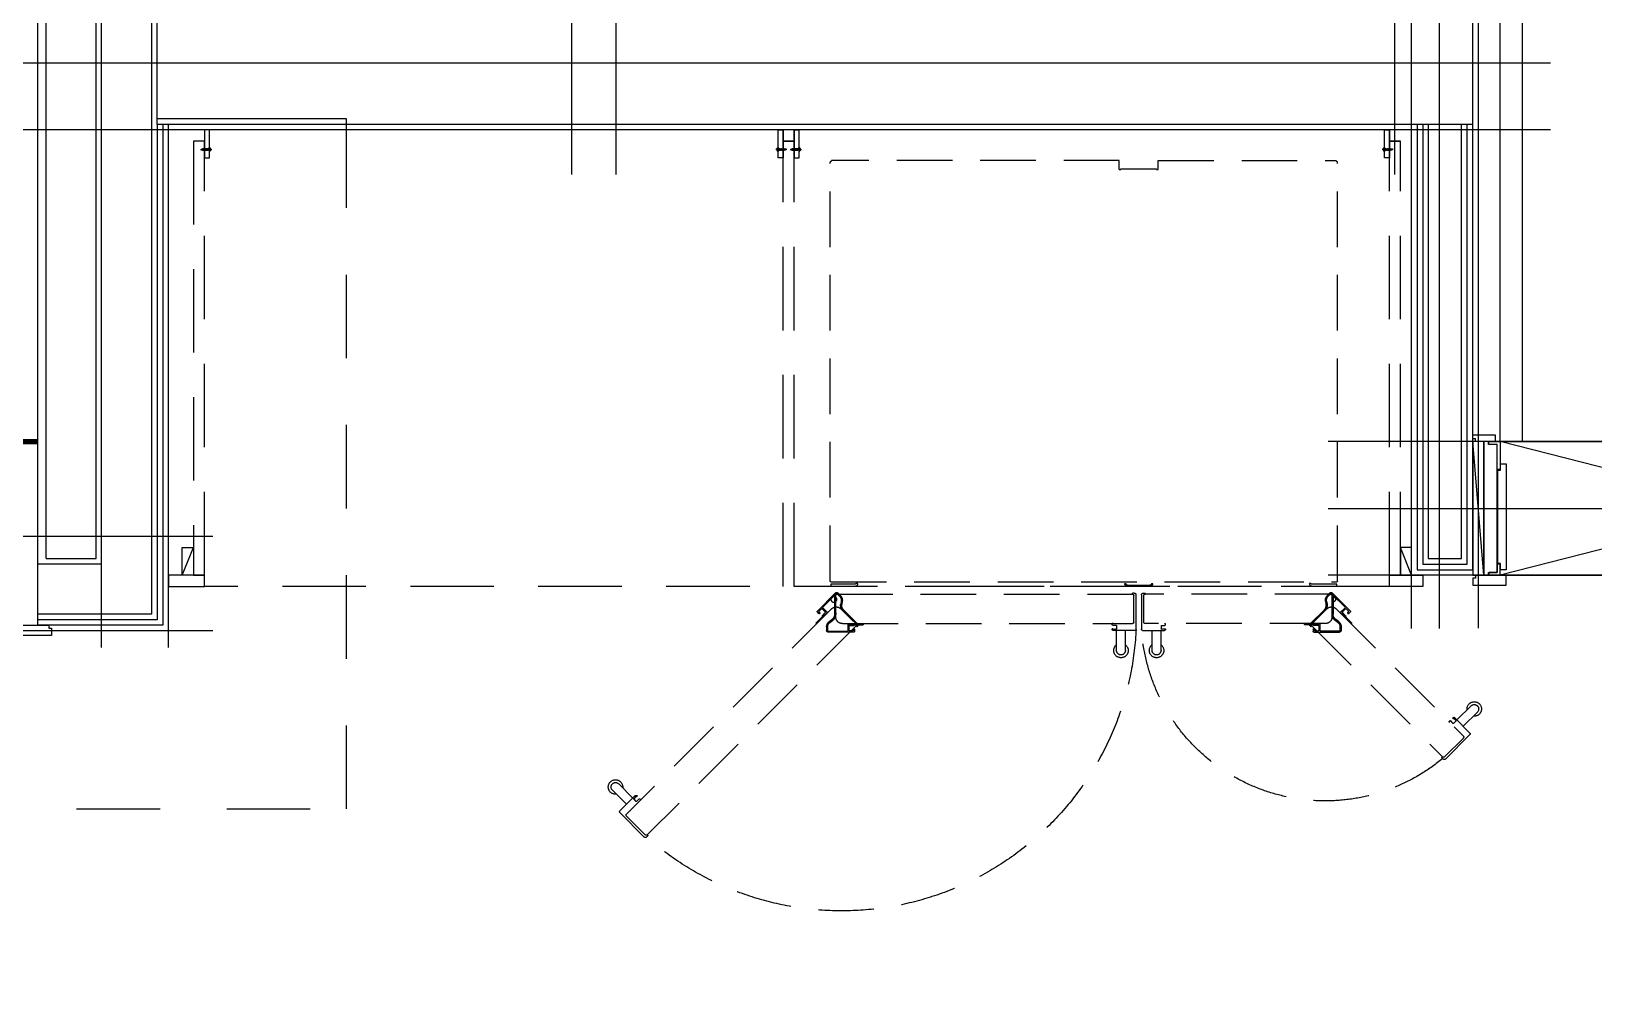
# Model space of a CAD drawing. Header units: millimetres. Extents: x 6886222 to 6919728, y 230959 to 276095.
# Drawn here: x 6908497 to 6911306, y 265472 to 267212 of the extents above; entities that cross this region are included whole.
import ezdxf
from ezdxf.xclip import XClip

# ---------------------------------------------------------------- set-up
doc = ezdxf.new("R2010")
doc.units = ezdxf.units.MM
doc.header["$LTSCALE"] = 100
doc.header["$XCLIPFRAME"] = 2
for name, pattern in [('ST-DASH', [2.7, 1.5, -1.2]), ('U-74C-EX$0$( Hidden )', [0.375, 0.25, -0.125]), ('U-74C-EX$0$CEN', [62, 60, -1, 0, -1]), ('U-74C-EX$0$DASHDOTX2', [2, 1, -0.5, 0, -0.5]), ('U-74C-EX$0$HID', [2.3, 1.5, -0.8])]:
    doc.linetypes.add(name, pattern=pattern)
for name, color, linetype in [('BP', 7, 'Continuous'), ('U-74C-EX$0$C-DOOR', 1, 'Continuous'), ('U-74C-EX$0$CEN', 1, 'U-74C-EX$0$CEN'), ('U-74C-EX$0$CON', 2, 'Continuous'), ('U-74C-EX$0$DOR', 4, 'Continuous'), ('U-74C-EX$0$F-주방가구', 6, 'Continuous'), ('U-74C-EX$0$FIN', 5, 'Continuous'), ('U-74C-EX$0$FUR_미설치가구', 8, 'U-74C-EX$0$HID'), ('U-74C-EX$0$INSUL_line', 8, 'Continuous'), ('U-74C-EX$0$S-ELE', 4, 'Continuous'), ('U-74C-EX$0$WAL', 3, 'Continuous'), ('U-74C-EX$0$확장전', 4, 'U-74C-EX$0$HID'), ('결로방지', 4, 'ST-DASH')]:
    doc.layers.add(name, color=color, linetype=linetype)
doc.layers.add('U-74C-EX$0$MC', color=152, linetype='Continuous', plot=False)

# ---------------------------------------------------------------- blocks, each defined once
blk = doc.blocks.new('U-74C-EX$0$A$C424087ba')
at = {"layer": 'U-74C-EX$0$C-DOOR', "elevation": 0}
blk.add_lwpolyline([(0, -49), (0, -991), (-240, -49), (-240, -991)], close=True, dxfattribs=at)
at = {"layer": 'U-74C-EX$0$C-DOOR', "color": 1, "linetype": 'U-74C-EX$0$DASHDOTX2', "ltscale": 10}
blk.add_arc((-239.4, -47.5, 0), 943.5, 182.5226, 269.9627, dxfattribs=at)
at = {"layer": 'U-74C-EX$0$DOR', "color": 8}
blk.add_line((0, -20), (-240, 0), dxfattribs=at)
at = {"layer": 'U-74C-EX$0$DOR'}
for points in [[(-252, 0), (-252, -40), (-240, -40), (-240, -5), (-245, -5), (-245, 0)], [(18, 0), (18, -60), (0, -60), (0, -5), (5, -5), (5, 0)], [(0, -20), (0, -28), (-5, -28), (-5, -44), (-235, -44), (-235, -28), (-240, -28), (-240, -20)], [(-240, -49), (-190, -49), (-190, -44), (-235, -44), (-235, -29), (-240, -29)], [(-21, -45), (-189, -45), (-189, -50), (-200, -50), (-200, -60), (-10, -60), (-10, -50), (-21, -50)], [(0, -49), (-20, -49), (-20, -44), (-5, -44), (-5, -29), (0, -29)], [(-21, -995), (-189, -995), (-189, -990), (-200, -990), (-200, -980), (-10, -980), (-10, -990), (-21, -990)], [(-252, -1040), (-252, -1000), (-240, -1000), (-240, -1035), (-245, -1035), (-245, -1040)], [(-240, -991), (-190, -991), (-190, -996), (-235, -996), (-235, -1011), (-240, -1011)], [(0, -1020), (0, -1012), (-5, -1012), (-5, -996), (-235, -996), (-235, -1012), (-240, -1012), (-240, -1020)], [(0, -991), (-20, -991), (-20, -996), (-5, -996), (-5, -1011), (0, -1011)]]:
    blk.add_lwpolyline(points, close=True, dxfattribs=at)
at = {"layer": 'U-74C-EX$0$DOR', "color": 8}
blk.add_lwpolyline([(0, -20), (-240, -20), (-240, 0), (0, 0)], close=True, dxfattribs=at)
at = {"layer": 'U-74C-EX$0$DOR', "color": 4, "elevation": 0}
blk.add_lwpolyline([(-240, -49), (-1182, -49), (-1182, -89), (-240, -89)], close=True, dxfattribs=at)
at = {"layer": 'U-74C-EX$0$DOR', "elevation": 0}
blk.add_lwpolyline([(18, -1040), (18, -980), (0, -980), (0, -1035), (5, -1035), (5, -1040)], close=True, dxfattribs=at)
blk = doc.blocks.new('U-74C-EX$0$A$Cc7b664ce')
at = {"layer": 'U-74C-EX$0$DOR'}
blk.add_lwpolyline([(-18, -25), (-18, 35), (0, 35), (0, -20), (-5, -20), (-5, -25)], close=True, dxfattribs=at)
for points in [[(0.5, 0), (0, 0), (0, 0.5)], [(179.5, 0), (180, 0), (180, 0.5)]]:
    blk.add_lwpolyline(points, dxfattribs=at)
blk = doc.blocks.new('U-74C-EX$0$냉장고_1')
at = {"layer": 'U-74C-EX$0$F-주방가구', "color": 8, "linetype": 'U-74C-EX$0$( Hidden )', "ltscale": 4}
for p, q in [((-1075.3, 586.4), (-1031.4, 630.3)), ((-1037.6, 618.5), (-1071.4, 584.7)), ((-805.6, 390), (-1034.1, 618.5)), ((-1028.6, 630.3), (-1001, 602.8)), ((-991.1, 643.8), (-1016.5, 618.3)), ((-979.8, 632.5), (-1005.2, 607)), ((-1011.5, 600.8), (-1007.4, 604.9)), ((-1011.5, 600.5), (-1006.7, 595.8)), ((-1009.7, 594.1), (-1008.3, 592.7)), ((-1006.9, 594.1), (-1007.9, 593)), ((-1006.7, 595.6), (-1006.9, 594.1)), ((-1002.4, 601.3), (-1006, 604.9)), ((-1002.8, 601), (-1002.4, 601.4)), ((-1002.8, 601), (-1002.7, 601)), ((-1002.8, 600.3), (-1001.8, 599.4)), ((-1001, 599.9), (-1001.6, 599.4)), ((-1075.3, 582.2), (-1073.2, 580.1)), ((-1072.5, 580.1), (-1071.8, 580.8)), ((-836.2, 345.9), (-1071.4, 581.1)), ((-847.3, 349.8), (-847.3, 395.8)), ((-845.3, 395.8), (-845.3, 361.3)), ((-837.8, 398.8), (-844.3, 398.8)), ((-844.3, 396.8), (-837.8, 396.8)), ((-831.9, 416.9), (-831.1, 417.6)), ((-822.2, 406.6), (-831.9, 416.2)), ((-820.9, 408.1), (-830.4, 417.6)), ((-828.2, 394), (-824.7, 389.2)), ((-819.6, 406.8), (-821, 408.2)), ((-820.8, 406), (-820.6, 406)), ((-812.8, 398.6), (-819.9, 405.7)), ((-818.1, 407), (-819.6, 406.8)), ((-811.6, 400.7), (-817.9, 406.9)), ((-813.6, 412.6), (-814.2, 412)), ((-813.3, 410.8), (-814.2, 411.7)), ((-813.6, 412.6), (-810.8, 415.4)), ((-812.5, 410.8), (-810.4, 412.9)), ((-812.5, 410.8), (-812.5, 410.8)), ((-812.1, 397.1), (-803.4, 405.8)), ((-811.3, 400.7), (-805.4, 406.6)), ((-810.4, 412.9), (-805.4, 408)), ((-809.4, 415.4), (-776.8, 382.9)), ((-778.3, 381.4), (-802.6, 405.8)), ((-805.6, 373), (-832.7, 345.9)), ((-832.7, 343.1), (-807.7, 368.1)), ((-832, 370.4), (-832, 46.5)), ((-829.8, 392.8), (-826.3, 388.1)), ((-820, 382.4), (-781.7, 382.4)), ((-779.7, 384.4), (-815.1, 384.4)), ((-812.7, 382.4), (-815, 382.4)), ((-813.3, 364), (-810.8, 366.5)), ((-808.2, 383.4), (-811.7, 383.4)), ((-810.8, 367.9), (-809.1, 369.5)), ((-807.7, 382.9), (-807.7, 382.7)), ((-807.5, 382.5), (-805.7, 382.5)), ((-805.7, 382.5), (-790.7, 382.5)), ((-791.6, 370.7), (-797.5, 371.5)), ((-791.4, 372.6), (-797.2, 373.5)), ((-790.7, 382.5), (-788.9, 382.5)), ((-788.7, 382.9), (-788.7, 382.7)), ((-784.7, 383.4), (-788.2, 383.4)), ((-783.7, 382.4), (-779.7, 382.4)), ((-778.3, 380), (-782.8, 375.4)), ((-781.4, 374), (-776.8, 378.6)), ((-779.2, 379.9), (-779.2, 381.9)), ((-779.2, 379.9), (-779.2, 46.5)), ((-777.2, 379.9), (-779.2, 379.9)), ((-777.2, 381.9), (-777.2, 379.9)), ((-765.2, 391.1), (-765.2, 35)), ((-765.2, 391.1), (-761.2, 391.1)), ((-761.2, 391.1), (-761.2, 346.7)), ((-756.7, -518.5), (-756.7, 391.1)), ((-755.5, 392.3), (-2.2, 392.3)), ((-2.2, 391.1), (-2.2, 392.3)), ((-2.2, 391.1), (-1.2, 391.1)), ((-1.2, 390.1), (-1.2, 391.1)), ((-1.2, 390.1), (0, 390.1)), ((0, 70), (0, 390.1)), ((-842.3, 348.8), (-846.3, 348.8)), ((-844.9, 350.8), (-844.9, 357.8)), ((-841.9, 350.8), (-844.9, 350.8)), ((-832.5, 360.8), (-844.8, 360.8)), ((-835.5, 358.8), (-843.9, 358.8)), ((-842.3, 348.8), (-841.5, 348.8)), ((-841.8, 350.8), (-841.9, 350.8)), ((-841.3, 350.3), (-841.3, 349)), ((-837.7, 344.5), (-836.2, 345.9)), ((-836.2, 343.1), (-837.7, 344.5)), ((-836.2, 345.9), (-834.8, 344.5)), ((-835.3, 358.6), (-835.3, 349.7)), ((-835.2, 349.6), (-834, 348.6)), ((-831.3, 347.4), (-834.1, 344.5)), ((-834, 348.6), (-834, 346.6)), ((-834, 346.8), (-834, 333.3)), ((-833, 359.3), (-833, 349.2)), ((-832.6, 348.4), (-832.7, 348.5)), ((-832, 347), (-832, 333.3)), ((-829.9, 347.4), (-827.4, 349.8)), ((-826.3, 352.2), (-827.5, 351)), ((-827.4, 350.5), (-827.5, 350.7)), ((-815.7, 362.8), (-826.3, 352.2)), ((-814.4, 364.1), (-815.7, 362.8)), ((-814, 364), (-814.1, 364.1)), ((-761.3, 342.2), (-758.8, 343.8)), ((-832.5, 332.8), (-833.5, 332.8)), ((-880.3, 75), (-844.3, 75)), ((-880.3, 59), (-844.3, 59)), ((-844.3, 42), (-844.3, 81)), ((-842.3, 83), (-841.5, 83)), ((-841.8, 81), (-842.3, 81)), ((-842.3, 81), (-842.3, 76)), ((-841.8, 81), (-841.9, 81)), ((-841.3, 81.5), (-841.3, 82.8)), ((-835.5, 75), (-841.3, 75)), ((-835.3, 75.2), (-835.3, 81.9)), ((-835.2, 82.1), (-834, 83)), ((-834, 83), (-832.5, 83)), ((-832, 81), (-832, 83)), ((-760.2, 58), (-760.2, 60)), ((-16.2, 67), (-16.2, 70)), ((-16.2, 70), (0, 70)), ((-16.2, 67), (-15, 67)), ((-15, 3), (-15, 67)), ((-780.2, 40), (-842.3, 40)), ((-780.2, 30), (-842.3, 30)), ((-829.5, 44), (-781.7, 44)), ((-777.7, 46.5), (-778.7, 46.5)), ((-777.2, 43), (-777.2, 46)), ((-763.2, 35), (-765.2, 35)), ((-765.2, 35), (-765.2, 15)), ((-763.2, 35), (-763.2, 55)), ((-763.2, 15), (-763.2, 35)), ((-880.3, 11), (-844.3, 11)), ((-844.3, 28), (-844.3, -11)), ((-832, -497.8), (-832, 23.5)), ((-829.5, 26), (-781.7, 26)), ((-779.2, -507.3), (-779.2, 23.5)), ((-777.7, 23.5), (-778.7, 23.5)), ((-777.2, 27), (-777.2, 24)), ((-765.2, 15), (-765.2, -518.5)), ((-760.2, 10), (-760.2, 12)), ((-16.2, 0), (-16.2, 3)), ((-16.2, 3), (-15, 3)), ((-16.2, 0), (0, 0)), ((0, 0), (0, -517.5)), ((-880.3, -5), (-844.3, -5)), ((-842.3, -11), (-842.3, -6)), ((-841.8, -11), (-842.3, -11)), ((-842.3, -13), (-841.5, -13)), ((-841.8, -11), (-841.9, -11)), ((-835.5, -5), (-841.3, -5)), ((-841.3, -11.5), (-841.3, -12.8)), ((-835.3, -5.2), (-835.3, -11.9)), ((-835.2, -12.1), (-834, -13)), ((-834, -13), (-832.5, -13)), ((-832, -11), (-832, -13)), ((-836.2, -473.3), (-1211.6, -848.7)), ((-847.3, -477.2), (-847.3, -523.2)), ((-842.3, -476.2), (-846.3, -476.2)), ((-842.3, -476.2), (-841.5, -476.2)), ((-841.3, -477.7), (-841.3, -476.4)), ((-836.2, -470.5), (-837.7, -471.9)), ((-837.7, -471.9), (-836.2, -473.3)), ((-836.2, -473.3), (-834.8, -471.9)), ((-835.3, -486), (-835.3, -477.1)), ((-835.2, -477), (-834, -476.1)), ((-831.3, -474.8), (-834.1, -471.9)), ((-834, -474.2), (-834, -460.7)), ((-834, -476.1), (-834, -474.1)), ((-832.5, -460.2), (-833.5, -460.2)), ((-833, -486.7), (-833, -476.6)), ((-832.7, -470.5), (-807.7, -495.5)), ((-805.6, -500.4), (-832.7, -473.3)), ((-832.6, -475.8), (-832.7, -475.9)), ((-832, -474.4), (-832, -460.7)), ((-829.9, -474.8), (-827.4, -477.2)), ((-761.2, -475.4), (-761.2, -518.5)), ((-760.2, -470.5), (-758.2, -472.4)), ((-845.3, -523.2), (-845.3, -488.7)), ((-844.9, -478.2), (-844.9, -485.2)), ((-841.9, -478.2), (-844.9, -478.2)), ((-832.5, -488.2), (-844.8, -488.2)), ((-835.5, -486.2), (-843.9, -486.2)), ((-841.8, -478.2), (-841.9, -478.2)), ((-827.4, -477.9), (-827.5, -478.1)), ((-826.3, -479.6), (-827.5, -478.4)), ((-815.7, -490.2), (-826.3, -479.6)), ((-814.4, -491.5), (-815.7, -490.2)), ((-814, -491.4), (-814.1, -491.5)), ((-813.3, -491.4), (-810.8, -493.9)), ((-810.8, -495.3), (-809.1, -496.9)), ((-791.6, -498.1), (-797.5, -498.9)), ((-791.4, -500), (-797.2, -500.9)), ((-778.3, -507.4), (-782.8, -502.8)), ((-781.4, -501.4), (-776.8, -506)), ((-805.6, -517.4), (-1174.2, -886)), ((-844.3, -524.2), (-837.8, -524.2)), ((-837.8, -526.2), (-844.3, -526.2)), ((-829.8, -520.2), (-826.3, -515.4)), ((-828.2, -521.4), (-824.7, -516.6)), ((-820.8, -533.4), (-820.6, -533.4)), ((-820, -509.8), (-781.7, -509.8)), ((-812.8, -526), (-819.9, -533.1)), ((-811.6, -528.1), (-817.9, -534.3)), ((-779.7, -511.8), (-815.1, -511.8)), ((-812.7, -509.8), (-815, -509.8)), ((-812.1, -524.5), (-803.4, -533.2)), ((-808.2, -510.8), (-811.7, -510.8)), ((-811.3, -528.1), (-805.4, -534)), ((-809.4, -542.8), (-776.8, -510.3)), ((-807.7, -510.3), (-807.7, -510.1)), ((-807.5, -509.9), (-805.7, -509.9)), ((-805.7, -509.9), (-790.7, -509.9)), ((-778.3, -508.8), (-802.6, -533.2)), ((-790.7, -509.9), (-788.9, -509.9)), ((-788.7, -510.3), (-788.7, -510.1)), ((-784.7, -510.8), (-788.2, -510.8)), ((-783.7, -509.8), (-779.7, -509.8)), ((-779.2, -507.3), (-779.2, -509.3)), ((-777.2, -507.3), (-779.2, -507.3)), ((-777.2, -509.3), (-777.2, -507.3)), ((-761.2, -518.5), (-765.2, -518.5)), ((-755.5, -519.7), (-2.2, -519.7)), ((-2.2, -518.5), (-2.2, -519.7)), ((-2.2, -518.5), (-1.2, -518.5)), ((-1.2, -517.5), (0, -517.5)), ((-1.2, -518.5), (-1.2, -517.5)), ((-822.2, -534), (-831.9, -543.6)), ((-831.9, -544.3), (-831.1, -545)), ((-820.9, -535.5), (-830.4, -545)), ((-819.6, -534.2), (-821, -535.6)), ((-818.1, -534.4), (-819.6, -534.2)), ((-813.3, -538.2), (-814.2, -539.1)), ((-813.6, -540), (-814.2, -539.4)), ((-813.6, -540), (-810.8, -542.8)), ((-812.5, -538.2), (-810.4, -540.3)), ((-812.5, -538.2), (-812.5, -538.2)), ((-810.4, -540.3), (-805.4, -535.4)), ((-1215.5, -849.7), (-1213.3, -847.6)), ((-1215.5, -854), (-1171.5, -897.9)), ((-1212.6, -847.6), (-1211.9, -848.3)), ((-1177.8, -886), (-1211.6, -852.2)), ((-1168.7, -897.9), (-1141.1, -870.3)), ((-1151.6, -868.1), (-1146.9, -863.3)), ((-1151.6, -868.3), (-1147.5, -872.4)), ((-1149.8, -861.6), (-1148.4, -860.2)), ((-1147, -861.6), (-1148.1, -860.6)), ((-1146.8, -863.1), (-1147, -861.6)), ((-1142.6, -868.9), (-1146.1, -872.4)), ((-1142.9, -867.8), (-1142, -866.9)), ((-1142.9, -868.5), (-1142.6, -868.9)), ((-1142.9, -868.5), (-1142.9, -868.6)), ((-1141.1, -867.5), (-1141.7, -866.9)), ((-1131.2, -911.3), (-1156.7, -885.9)), ((-1119.9, -900), (-1145.4, -874.6))]:
    blk.add_line(p, q, dxfattribs=at)
for centre, radius in [((-788.4, 385.6), 3.75), ((-788.4, 385.6), 3.75), ((-788.4, -513.1), 5.3), ((-788.4, -513.1), 5.3)]:
    blk.add_circle(centre, radius, dxfattribs=at)
for centre, radius, start, end in [((-985.4, 638.1), 13, 262.9799, 187.0201), ((-985.4, 638.1), 8, 315, 135), ((-1035.9, 616.7), 2.5, 45, 135), ((-1030, 628.9), 2, 45, 135), ((-1011.3, 600.6), 0.2, 135, 225), ((-1008.3, 593.4), 0.5, 225, 315), ((-1006.7, 604.2), 1, 45, 135), ((-1006.9, 595.6), 0.2, 352.5686, 45), ((-1002.4, 600.6), 0.5, 135, 225), ((-1001.7, 599.5), 0.2, 225, 315), ((-1002.4, 601.4), 2, 315, 45), ((-819.7, 370.1), 330.9, 140.3392, 266.0839), ((-1073.2, 584.3), 3, 135, 225), ((-1072.8, 580.4), 0.5, 225, 315), ((-1069.7, 582.9), 2.5, 135, 225), ((-1072.1, 581.1), 0.5, 315, 45), ((-844.3, 395.8), 3, 90, 180), ((-844.3, 395.8), 1, 90, 180), ((-837.8, 386.8), 12, 36.6144, 90), ((-837.8, 386.8), 10, 36.6144, 90), ((-831.5, 416.6), 0.5, 135, 225), ((-830.8, 417.3), 0.5, 45, 135), ((-820.8, 408), 2, 225, 270), ((-820.6, 405), 1, 45, 90), ((-819.5, 407), 0.2, 225, 277.4314), ((-818, 406.8), 0.2, 45, 97.4314), ((-814, 411.8), 0.2, 135, 225), ((-812.9, 411.1), 0.5, 225, 315), ((-812.4, 397.5), 0.5, 135, 225), ((-813.1, 398.2), 0.5, 315, 45), ((-812.4, 397.5), 0.5, 225, 315), ((-811.5, 400.8), 0.2, 225, 315), ((-810.1, 414.7), 1, 45, 135), ((-806.1, 407.3), 1, 315, 45), ((-803, 405.5), 0.5, 45, 135), ((-820, 370.4), 12, 90, 180), ((-815.1, 396.4), 14, 216.6144, 256.2709), ((-815.1, 396.4), 12, 216.6144, 270), ((-815.1, 396.4), 14, 256.2709, 270), ((-812.7, 382.9), 0.5, 270, 0), ((-811.7, 382.9), 0.5, 90, 180), ((-810.4, 367.5), 0.5, 135, 225), ((-811.1, 366.8), 0.5, 315, 45), ((-799.2, 359.6), 14, 121.2709, 135), ((-808.2, 382.9), 0.5, 0, 90), ((-807.5, 382.7), 0.2, 180, 270), ((-799.2, 359.6), 12, 81.6144, 135), ((-799.2, 359.6), 14, 81.6144, 121.2709), ((-814.1, 381.5), 12, 315, 45), ((-789.9, 382.5), 12, 261.6144, 315), ((-789.9, 382.5), 10, 261.6144, 315), ((-788.9, 382.7), 0.2, 270, 0), ((-788.2, 382.9), 0.5, 90, 180), ((-784.7, 382.9), 0.5, 0, 90), ((-783.7, 382.9), 0.5, 180, 270), ((-781.7, 379.9), 2.5, 0, 90), ((-779.7, 381.9), 2.5, 0, 90), ((-779.7, 381.9), 0.5, 0, 90), ((-779, 380.7), 1, 315, 45), ((-779, 380.7), 3, 315, 45), ((-755.5, 391.1), 1.2, 90, 180), ((-846.3, 349.8), 1, 180, 270), ((-844.8, 361.3), 0.5, 180, 270), ((-843.9, 357.8), 1, 90, 180), ((-841.8, 350.3), 0.5, 0, 90), ((-841.5, 349), 0.2, 270, 0), ((-834.5, 347.7), 2.5, 225, 315), ((-834.5, 344.9), 2.5, 225, 315), ((-835.5, 358.6), 0.2, 0, 90), ((-835.1, 349.7), 0.2, 180, 232.4314), ((-834.5, 344.9), 0.5, 225, 315), ((-834.2, 348.6), 0.2, 0, 52.4314), ((-832.5, 359.3), 0.5, 90, 180), ((-832, 349.2), 1, 180, 225), ((-834, 347), 2, 0, 45), ((-832.5, 360.3), 0.5, 0, 90), ((-832.5, 360.3), 0.5, 270, 0), ((-830.9, 347), 0.5, 45, 135), ((-830.2, 347.7), 0.5, 225, 315), ((-827.4, 350.8), 0.2, 135, 225), ((-827.8, 350.2), 0.5, 315, 45), ((-814.2, 364), 0.2, 45, 135), ((-813.6, 364.3), 0.5, 225, 315), ((-760.2, 347.1), 5, 180, 257.8398), ((-758.2, 346.7), 3, 180, 258.0765), ((-833.5, 333.3), 0.5, 180, 270), ((-832.5, 333.3), 0.5, 270, 0), ((-880.3, 67), 13, 37.9799, 322.0201), ((-880.3, 67), 8, 90, 270), ((-842.3, 81), 2, 90, 180), ((-841.3, 76), 1, 180, 270), ((-841.8, 81.5), 0.5, 270, 0), ((-841.5, 82.8), 0.2, 0, 90), ((-835.5, 75.2), 0.2, 270, 0), ((-835.1, 81.9), 0.2, 127.5686, 180), ((-832.5, 82.5), 0.5, 0, 90), ((-760.2, 55), 5, 90.5, 180), ((-760.2, 55), 3, 90.5, 180), ((-818.3, -499.2), 529.8, 92.5993, 221.4294), ((-842.3, 42), 2, 180, 270), ((-842.3, 28), 2, 90, 180), ((-829.5, 46.5), 2.5, 180, 270), ((-781.7, 46.5), 2.5, 270, 0), ((-780.2, 43), 3, 270, 0), ((-780.2, 27), 3, 0, 90), ((-778.7, 46), 0.5, 90, 180), ((-777.7, 46), 0.5, 0, 90), ((-880.3, 3), 13, 37.9799, 322.0201), ((-880.3, 3), 8, 90, 270), ((-829.5, 23.5), 2.5, 90, 180), ((-781.7, 23.5), 2.5, 0, 90), ((-778.7, 24), 0.5, 180, 270), ((-777.7, 24), 0.5, 270, 0), ((-760.2, 15), 5, 180, 269.5), ((-760.2, 15), 3, 180, 269.5), ((-842.3, -11), 2, 180, 270), ((-841.3, -6), 1, 90, 180), ((-841.8, -11.5), 0.5, 0, 90), ((-841.5, -12.8), 0.2, 270, 0), ((-835.5, -5.2), 0.2, 0, 90), ((-835.1, -11.9), 0.2, 180, 232.4314), ((-832.5, -12.5), 0.5, 270, 0), ((-846.3, -477.2), 1, 90, 180), ((-841.5, -476.4), 0.2, 0, 90), ((-834.5, -472.3), 2.5, 45, 135), ((-834.5, -475.1), 2.5, 45, 135), ((-835.1, -477.1), 0.2, 127.5686, 180), ((-834.5, -472.3), 0.5, 45, 135), ((-834.2, -476), 0.2, 307.5686, 0), ((-833.5, -460.7), 0.5, 90, 180), ((-832, -476.6), 1, 135, 180), ((-834, -474.4), 2, 315, 0), ((-832.5, -460.7), 0.5, 0, 90), ((-830.9, -474.4), 0.5, 225, 315), ((-830.2, -475.1), 0.5, 45, 135), ((-827.8, -477.6), 0.5, 315, 45), ((-760.2, -475.5), 5, 90.5, 180), ((-758.2, -475.4), 3, 90.5, 180), ((-844.8, -488.7), 0.5, 90, 180), ((-843.9, -485.2), 1, 180, 270), ((-841.8, -477.7), 0.5, 270, 0), ((-835.5, -486), 0.2, 270, 0), ((-832.5, -486.7), 0.5, 180, 270), ((-832.5, -487.7), 0.5, 0, 90), ((-832.5, -487.7), 0.5, 270, 0), ((-820, -497.8), 12, 180, 270), ((-827.4, -478.2), 0.2, 135, 225), ((-814.2, -491.4), 0.2, 225, 315), ((-813.6, -491.7), 0.5, 45, 135), ((-810.4, -494.9), 0.5, 135, 225), ((-811.1, -494.2), 0.5, 315, 45), ((-799.2, -487), 14, 225, 238.7291), ((-799.2, -487), 12, 225, 278.3856), ((-799.2, -487), 14, 238.7291, 278.3856), ((-814.1, -508.9), 12, 315, 45), ((-789.9, -509.9), 12, 45, 98.3856), ((-789.9, -509.9), 10, 45, 98.3856), ((-844.3, -523.2), 3, 180, 270), ((-844.3, -523.2), 1, 180, 270), ((-837.8, -514.2), 10, 270, 323.3856), ((-837.8, -514.2), 12, 270, 323.3856), ((-815.1, -523.8), 14, 103.7291, 143.3856), ((-815.1, -523.8), 12, 90, 143.3856), ((-820.8, -535.4), 2, 90, 135), ((-820.6, -532.4), 1, 270, 315), ((-815.1, -523.8), 14, 90, 103.7291), ((-812.4, -524.9), 0.5, 135, 225), ((-812.4, -524.9), 0.5, 45, 135), ((-813.1, -525.6), 0.5, 315, 45), ((-812.7, -510.3), 0.5, 0, 90), ((-811.7, -510.3), 0.5, 180, 270), ((-811.5, -528.2), 0.2, 45, 135), ((-808.2, -510.3), 0.5, 270, 0), ((-807.5, -510.1), 0.2, 90, 180), ((-803, -532.9), 0.5, 225, 315), ((-788.9, -510.1), 0.2, 0, 90), ((-788.2, -510.3), 0.5, 180, 270), ((-784.7, -510.3), 0.5, 270, 0), ((-783.7, -510.3), 0.5, 90, 180), ((-781.7, -507.3), 2.5, 270, 0), ((-779.7, -509.3), 0.5, 270, 0), ((-779.7, -509.3), 2.5, 270, 0), ((-779, -508.1), 1, 315, 45), ((-779, -508.1), 3, 315, 45), ((-755.5, -518.5), 1.2, 180, 270), ((-831.5, -544), 0.5, 135, 225), ((-830.8, -544.7), 0.5, 225, 315), ((-819.5, -534.4), 0.2, 82.5686, 135), ((-818, -534.2), 0.2, 262.5686, 315), ((-814, -539.2), 0.2, 135, 225), ((-812.9, -538.5), 0.5, 45, 135), ((-810.1, -542.1), 1, 225, 315), ((-806.1, -534.7), 1, 315, 45), ((-1213.3, -851.9), 3, 135, 225), ((-1213, -848), 0.5, 45, 135), ((-1209.8, -850.4), 2.5, 135, 225), ((-1212.3, -848.7), 0.5, 315, 45), ((-1151.5, -868.2), 0.2, 135, 225), ((-1148.4, -860.9), 0.5, 45, 135), ((-1147, -863.2), 0.2, 315, 7.4314), ((-1142.6, -868.2), 0.5, 135, 225), ((-1141.8, -867.1), 0.2, 45, 135), ((-1142.6, -868.9), 2, 315, 45), ((-1176, -884.2), 2.5, 225, 315), ((-1170.1, -896.5), 2, 225, 315), ((-1146.8, -871.7), 1, 225, 315), ((-1125.6, -905.7), 13, 172.9799, 97.0201), ((-1125.6, -905.7), 8, 225, 45)]:
    blk.add_arc(centre, radius, start, end, dxfattribs=at)
blk = doc.blocks.new('U-74C-EX$0$8a4ef89as4dfasdf')
at = {"layer": 'U-74C-EX$0$FUR_미설치가구', "linetype": 'U-74C-EX$0$HID'}
for p, q in [((-780, 20), (-730, 0)), ((-16.5, -16.9), (-13.7, -16)), ((-16, -16.5), (-16.5, -16.9)), ((-16.5, -16.9), (-16, -17.1)), ((-16.5, -17.9), (-13.5, -16.9)), ((-16, -17.4), (-16.5, -17.9)), ((-16.5, -18.8), (-13.5, -17.8)), ((-16.5, -17.9), (-16, -18)), ((-16, -18.3), (-16.5, -18.8)), ((-16.5, -19.7), (-13.5, -18.7)), ((-16.5, -18.8), (-16, -18.9)), ((-16, -19.2), (-16.5, -19.7)), ((-16.5, -20.5), (-13.5, -19.6)), ((-16.5, -19.7), (-16, -19.8)), ((-16, -20.1), (-16.5, -20.5)), ((-16.5, -20.5), (-16, -20.7)), ((-16.5, -21.5), (-13.5, -20.5)), ((-16, -21), (-16.5, -21.5)), ((-16.5, -22.4), (-13.5, -21.4)), ((-16.5, -21.5), (-16, -21.6)), ((-16, -21.9), (-16.5, -22.4)), ((-16.5, -22.4), (-16, -22.5)), ((-16.5, -23.4), (-13.5, -22.4)), ((-16, -22.9), (-16.5, -23.4)), ((-16.5, -23.4), (-16, -23.5)), ((-16.5, -24.3), (-13.5, -23.4)), ((-16, -23.9), (-16.5, -24.3)), ((-16.5, -24.3), (-16, -24.5)), ((-16.5, -25.3), (-13.5, -24.3)), ((-16, -24.8), (-16.5, -25.3)), ((-16.5, -25.3), (-16, -25.4)), ((-16.5, -26.2), (-13.5, -25.3)), ((-16, -25.8), (-16.5, -26.2)), ((-16.5, -26.2), (-16, -26.4)), ((-13.5, -26.5), (-16.5, -26.5)), ((-16.5, -29), (-16.5, -26.5)), ((-16.2, -16.1), (-14.1, -15.1)), ((-15.7, -15.6), (-16.2, -16.1)), ((-16.2, -16.1), (-15.9, -16.2)), ((-16, -16.5), (-14.2, -15.8)), ((-15.9, -16.2), (-16, -16.5)), ((-16, -17.1), (-14, -16.4)), ((-16, -16.8), (-16, -16.5)), ((-16, -17.4), (-14, -16.7)), ((-16, -17.4), (-16, -17.1)), ((-16, -18), (-14, -17.3)), ((-16, -18.3), (-14, -17.7)), ((-16, -18.3), (-16, -18)), ((-16, -18.9), (-14, -18.3)), ((-16, -19.2), (-14, -18.6)), ((-16, -19.2), (-16, -18.9)), ((-16, -19.8), (-14, -19.2)), ((-16, -20.1), (-14, -19.4)), ((-16, -20.1), (-16, -19.8)), ((-16, -20.7), (-14, -20)), ((-16, -21), (-14, -20.4)), ((-16, -21), (-16, -20.7)), ((-16, -21.6), (-14, -21)), ((-16, -21.9), (-14, -21.3)), ((-16, -21.9), (-16, -21.6)), ((-16, -22.5), (-14, -21.9)), ((-16, -22.9), (-14, -22.3)), ((-16, -22.9), (-16, -22.5)), ((-16, -23.5), (-14, -22.9)), ((-16, -23.9), (-14, -23.2)), ((-16, -23.9), (-16, -23.5)), ((-16, -24.5), (-14, -23.8)), ((-16, -24.8), (-14, -24.2)), ((-16, -24.8), (-16, -24.5)), ((-16, -25.4), (-14, -24.7)), ((-16, -25.8), (-14, -25.1)), ((-16, -25.8), (-16, -25.4)), ((-16, -26.4), (-14, -25.7)), ((-16, -26.5), (-14, -25.9)), ((-16, -26.5), (-16, -26.4)), ((-15.9, -15.2), (-14.4, -14.3)), ((-15.5, -14.8), (-15.9, -15.2)), ((-15.9, -15.2), (-15.5, -15.4)), ((-15.9, -16.2), (-14.3, -15.5)), ((-15.7, -15.6), (-14.6, -14.9)), ((-15.5, -15.3), (-15.6, -15.6)), ((-15.5, -14.8), (-14.9, -14.1)), ((-15.5, -15.4), (-14.7, -14.7)), ((-15, -14), (-15.1, -14.4)), ((-15, -13), (-15, -33)), ((-15, -14), (-15, -14.1)), ((-15, -26.5), (-13.5, -26)), ((-14.9, -14.1), (-14.4, -14.3)), ((-14.4, -14.3), (-14.7, -14.7)), ((-14.7, -14.7), (-14.6, -15)), ((-14.6, -14.9), (-14.1, -15.1)), ((-14.4, -15.6), (-14.2, -15.8)), ((-14.1, -15.1), (-14.3, -15.5)), ((-14.2, -15.8), (-13.7, -16)), ((-13.7, -16), (-14, -16.4)), ((-14, -16.7), (-14, -16.4)), ((-14, -16.7), (-13.5, -16.9)), ((-13.5, -16.9), (-14, -17.3)), ((-14, -17.7), (-14, -17.3)), ((-14, -17.7), (-13.5, -17.8)), ((-13.5, -17.8), (-14, -18.3)), ((-14, -18.6), (-14, -18.3)), ((-14, -18.6), (-13.5, -18.7)), ((-13.5, -18.7), (-14, -19.2)), ((-14, -19.4), (-14, -19.2)), ((-14, -19.4), (-13.5, -19.6)), ((-13.5, -19.6), (-14, -20)), ((-14, -20.4), (-14, -20)), ((-14, -20.4), (-13.5, -20.5)), ((-13.5, -20.5), (-14, -21)), ((-14, -21.3), (-14, -21)), ((-14, -21.3), (-13.5, -21.4)), ((-13.5, -21.4), (-14, -21.9)), ((-14, -22.3), (-14, -21.9)), ((-14, -22.3), (-13.5, -22.4)), ((-13.5, -22.4), (-14, -22.9)), ((-14, -23.2), (-14, -22.9)), ((-14, -23.2), (-13.5, -23.4)), ((-13.5, -23.4), (-14, -23.8)), ((-14, -24.2), (-14, -23.8)), ((-14, -24.2), (-13.5, -24.3)), ((-13.5, -24.3), (-14, -24.7)), ((-14, -25.1), (-14, -24.7)), ((-14, -25.1), (-13.5, -25.3)), ((-13.5, -25.3), (-14, -25.7)), ((-14, -25.9), (-14, -25.7)), ((-14, -25.9), (-13.5, -26)), ((-13.5, -26), (-14, -26.5)), ((-14, -26.5), (-14, -26.5)), ((-13.5, -29), (-13.5, -26.5)), ((-18.5, -29.3), (-18.5, -29)), ((-11.5, -29), (-18.5, -29)), ((-11.7, -29.5), (-18.3, -29.5)), ((-14.8, -30.8), (-15.2, -30.8)), ((-15.2, -31.5), (-15.2, -30.8)), ((-14.8, -31.5), (-14.8, -30.8)), ((-11.5, -29.3), (-11.5, -29)), ((-18.5, -1050.7), (-18.5, -1051)), ((-11.5, -1051), (-18.5, -1051)), ((-11.7, -1050.5), (-18.3, -1050.5)), ((-16.5, -1051), (-16.5, -1053.5)), ((-13.5, -1053.5), (-16.5, -1053.5)), ((-16.5, -1053.8), (-16, -1053.6)), ((-16, -1054.2), (-16.5, -1053.8)), ((-16.5, -1053.8), (-13.5, -1054.7)), ((-16.5, -1054.7), (-16, -1054.6)), ((-16, -1055.2), (-16.5, -1054.7)), ((-16.5, -1054.7), (-13.5, -1055.7)), ((-16.5, -1055.7), (-16, -1055.5)), ((-16, -1056.1), (-16.5, -1055.7)), ((-16.5, -1055.7), (-13.5, -1056.6)), ((-16.5, -1056.6), (-16, -1056.5)), ((-16, -1057.1), (-16.5, -1056.6)), ((-16.5, -1056.6), (-13.5, -1057.6)), ((-16.5, -1057.6), (-16, -1057.5)), ((-16, -1058.1), (-16.5, -1057.6)), ((-16.5, -1057.6), (-13.5, -1058.6)), ((-16.5, -1058.5), (-16, -1058.4)), ((-16, -1059), (-16.5, -1058.5)), ((-16.5, -1058.5), (-13.5, -1059.5)), ((-16.5, -1059.5), (-16, -1059.3)), ((-16, -1059.9), (-16.5, -1059.5)), ((-16.5, -1059.5), (-13.5, -1060.4)), ((-16.5, -1060.3), (-16, -1060.2)), ((-16, -1060.8), (-16.5, -1060.3)), ((-16.5, -1060.3), (-13.5, -1061.3)), ((-16.5, -1061.2), (-16, -1061.1)), ((-16, -1061.7), (-16.5, -1061.2)), ((-16.5, -1061.2), (-13.5, -1062.2)), ((-16.5, -1062.1), (-16, -1062)), ((-16, -1062.6), (-16.5, -1062.1)), ((-16.5, -1062.1), (-13.5, -1063.1)), ((-16.5, -1063.1), (-16, -1062.9)), ((-16, -1063.5), (-16.5, -1063.1)), ((-16.5, -1063.1), (-13.7, -1064)), ((-16.2, -1063.9), (-15.9, -1063.8)), ((-15.7, -1064.4), (-16.2, -1063.9)), ((-16.2, -1063.9), (-14.1, -1064.9)), ((-16, -1053.5), (-14, -1054.1)), ((-16, -1053.5), (-16, -1053.6)), ((-16, -1053.6), (-14, -1054.3)), ((-16, -1054.2), (-16, -1054.6)), ((-16, -1054.2), (-14, -1054.9)), ((-16, -1054.6), (-14, -1055.3)), ((-16, -1055.2), (-16, -1055.5)), ((-16, -1055.2), (-14, -1055.8)), ((-16, -1055.5), (-14, -1056.2)), ((-16, -1056.1), (-16, -1056.5)), ((-16, -1056.1), (-14, -1056.8)), ((-16, -1056.5), (-14, -1057.1)), ((-16, -1057.1), (-16, -1057.5)), ((-16, -1057.1), (-14, -1057.7)), ((-16, -1057.5), (-14, -1058.1)), ((-16, -1058.1), (-16, -1058.4)), ((-16, -1058.1), (-14, -1058.7)), ((-16, -1058.4), (-14, -1059)), ((-16, -1059), (-16, -1059.3)), ((-16, -1059), (-14, -1059.6)), ((-16, -1059.3), (-14, -1060)), ((-16, -1059.9), (-14, -1060.6)), ((-16, -1059.9), (-16, -1060.2)), ((-16, -1060.2), (-14, -1060.8)), ((-16, -1060.8), (-16, -1061.1)), ((-16, -1060.8), (-14, -1061.4)), ((-16, -1061.1), (-14, -1061.7)), ((-16, -1061.7), (-16, -1062)), ((-16, -1061.7), (-14, -1062.3)), ((-16, -1062), (-14, -1062.7)), ((-16, -1062.6), (-16, -1062.9)), ((-16, -1062.6), (-14, -1063.3)), ((-16, -1062.9), (-14, -1063.6)), ((-16, -1063.2), (-16, -1063.5)), ((-15.9, -1063.8), (-16, -1063.5)), ((-16, -1063.5), (-14.2, -1064.2)), ((-15.9, -1063.8), (-14.3, -1064.5)), ((-15.9, -1064.8), (-15.5, -1064.6)), ((-15.5, -1065.2), (-15.9, -1064.8)), ((-15.9, -1064.8), (-14.4, -1065.7)), ((-15.7, -1064.4), (-14.6, -1065.1)), ((-15.5, -1064.7), (-15.6, -1064.4)), ((-15.5, -1064.6), (-14.7, -1065.3)), ((-15.5, -1065.2), (-14.9, -1065.9)), ((-15.2, -1048.5), (-15.2, -1049.2)), ((-14.8, -1049.2), (-15.2, -1049.2)), ((-15, -1066), (-15.1, -1065.6)), ((-15, -1067), (-15, -1047)), ((-15, -1053.5), (-13.5, -1054)), ((-15, -1066), (-15, -1065.9)), ((-14.9, -1065.9), (-14.4, -1065.7)), ((-14.8, -1048.5), (-14.8, -1049.2)), ((-14.7, -1065.3), (-14.6, -1065)), ((-14.4, -1065.7), (-14.7, -1065.3)), ((-14.6, -1065.1), (-14.1, -1064.9)), ((-14.4, -1064.4), (-14.2, -1064.2)), ((-14.1, -1064.9), (-14.3, -1064.5)), ((-14.2, -1064.2), (-13.7, -1064)), ((-13.5, -1054), (-14, -1053.5)), ((-14, -1053.5), (-14, -1053.5)), ((-14, -1054.1), (-13.5, -1054)), ((-14, -1054.1), (-14, -1054.3)), ((-13.5, -1054.7), (-14, -1054.3)), ((-14, -1054.9), (-13.5, -1054.7)), ((-14, -1054.9), (-14, -1055.3)), ((-13.5, -1055.7), (-14, -1055.3)), ((-14, -1055.8), (-13.5, -1055.7)), ((-14, -1055.8), (-14, -1056.2)), ((-13.5, -1056.6), (-14, -1056.2)), ((-14, -1056.8), (-13.5, -1056.6)), ((-14, -1056.8), (-14, -1057.1)), ((-13.5, -1057.6), (-14, -1057.1)), ((-14, -1057.7), (-13.5, -1057.6)), ((-14, -1057.7), (-14, -1058.1)), ((-13.5, -1058.6), (-14, -1058.1)), ((-14, -1058.7), (-13.5, -1058.6)), ((-14, -1058.7), (-14, -1059)), ((-13.5, -1059.5), (-14, -1059)), ((-14, -1059.6), (-13.5, -1059.5)), ((-14, -1059.6), (-14, -1060)), ((-13.5, -1060.4), (-14, -1060)), ((-14, -1060.6), (-13.5, -1060.4)), ((-14, -1060.6), (-14, -1060.8)), ((-13.5, -1061.3), (-14, -1060.8)), ((-14, -1061.4), (-13.5, -1061.3)), ((-14, -1061.4), (-14, -1061.7)), ((-13.5, -1062.2), (-14, -1061.7)), ((-14, -1062.3), (-13.5, -1062.2)), ((-14, -1062.3), (-14, -1062.7)), ((-13.5, -1063.1), (-14, -1062.7)), ((-14, -1063.3), (-13.5, -1063.1)), ((-14, -1063.3), (-14, -1063.6)), ((-13.7, -1064), (-14, -1063.6)), ((-13.5, -1051), (-13.5, -1053.5)), ((-11.5, -1050.7), (-11.5, -1051)), ((0, -1060), (0, -1080)), ((0, -1080), (0, -1060)), ((-18.5, -1089.3), (-18.5, -1089)), ((-11.5, -1089), (-18.5, -1089)), ((-11.7, -1089.5), (-18.3, -1089.5)), ((-16.5, -1076.9), (-13.7, -1076)), ((-16, -1076.5), (-16.5, -1076.9)), ((-16.5, -1076.9), (-16, -1077.1)), ((-16.5, -1077.9), (-13.5, -1076.9)), ((-16, -1077.4), (-16.5, -1077.9)), ((-16.5, -1078.8), (-13.5, -1077.8)), ((-16.5, -1077.9), (-16, -1078)), ((-16, -1078.3), (-16.5, -1078.8)), ((-16.5, -1079.7), (-13.5, -1078.7)), ((-16.5, -1078.8), (-16, -1078.9)), ((-16, -1079.2), (-16.5, -1079.7)), ((-16.5, -1080.5), (-13.5, -1079.6)), ((-16.5, -1079.7), (-16, -1079.8)), ((-16, -1080.1), (-16.5, -1080.5)), ((-16.5, -1080.5), (-16, -1080.7)), ((-16.5, -1081.5), (-13.5, -1080.5)), ((-16, -1081), (-16.5, -1081.5)), ((-16.5, -1082.4), (-13.5, -1081.4)), ((-16.5, -1081.5), (-16, -1081.6)), ((-16, -1081.9), (-16.5, -1082.4)), ((-16.5, -1082.4), (-16, -1082.5)), ((-16.5, -1083.4), (-13.5, -1082.4)), ((-16, -1082.9), (-16.5, -1083.4)), ((-16.5, -1083.4), (-16, -1083.5)), ((-16.5, -1084.3), (-13.5, -1083.4)), ((-16, -1083.9), (-16.5, -1084.3)), ((-16.5, -1084.3), (-16, -1084.5)), ((-16.5, -1085.3), (-13.5, -1084.3)), ((-16, -1084.8), (-16.5, -1085.3)), ((-16.5, -1085.3), (-16, -1085.4)), ((-16.5, -1086.2), (-13.5, -1085.3)), ((-16, -1085.8), (-16.5, -1086.2)), ((-16.5, -1086.2), (-16, -1086.4)), ((-13.5, -1086.5), (-16.5, -1086.5)), ((-16.5, -1089), (-16.5, -1086.5)), ((-16.2, -1076.1), (-14.1, -1075.1)), ((-15.7, -1075.6), (-16.2, -1076.1)), ((-16.2, -1076.1), (-15.9, -1076.2)), ((-16, -1076.5), (-14.2, -1075.8)), ((-15.9, -1076.2), (-16, -1076.5)), ((-16, -1077.1), (-14, -1076.4)), ((-16, -1076.8), (-16, -1076.5)), ((-16, -1077.4), (-14, -1076.7)), ((-16, -1077.4), (-16, -1077.1)), ((-16, -1078), (-14, -1077.3)), ((-16, -1078.3), (-14, -1077.7)), ((-16, -1078.3), (-16, -1078)), ((-16, -1078.9), (-14, -1078.3)), ((-16, -1079.2), (-14, -1078.6)), ((-16, -1079.2), (-16, -1078.9)), ((-16, -1079.8), (-14, -1079.2)), ((-16, -1080.1), (-14, -1079.4)), ((-16, -1080.1), (-16, -1079.8)), ((-16, -1080.7), (-14, -1080)), ((-16, -1081), (-14, -1080.4)), ((-16, -1081), (-16, -1080.7)), ((-16, -1081.6), (-14, -1081)), ((-16, -1081.9), (-14, -1081.3)), ((-16, -1081.9), (-16, -1081.6)), ((-16, -1082.5), (-14, -1081.9)), ((-16, -1082.9), (-14, -1082.3)), ((-16, -1082.9), (-16, -1082.5)), ((-16, -1083.5), (-14, -1082.9)), ((-16, -1083.9), (-14, -1083.2)), ((-16, -1083.9), (-16, -1083.5)), ((-16, -1084.5), (-14, -1083.8)), ((-16, -1084.8), (-14, -1084.2)), ((-16, -1084.8), (-16, -1084.5)), ((-16, -1085.4), (-14, -1084.7)), ((-16, -1085.8), (-14, -1085.1)), ((-16, -1085.8), (-16, -1085.4)), ((-16, -1086.4), (-14, -1085.7)), ((-16, -1086.5), (-14, -1085.9)), ((-16, -1086.5), (-16, -1086.4)), ((-15.9, -1075.2), (-14.4, -1074.3)), ((-15.5, -1074.8), (-15.9, -1075.2)), ((-15.9, -1075.2), (-15.5, -1075.4)), ((-15.9, -1076.2), (-14.3, -1075.5)), ((-15.7, -1075.6), (-14.6, -1074.9)), ((-15.5, -1075.3), (-15.6, -1075.6)), ((-15.5, -1074.8), (-14.9, -1074.1)), ((-15.5, -1075.4), (-14.7, -1074.7)), ((-14.8, -1090.8), (-15.2, -1090.8)), ((-15.2, -1091.5), (-15.2, -1090.8)), ((-15, -1074), (-15.1, -1074.4)), ((-15, -1073), (-15, -1093)), ((-15, -1074), (-15, -1074.1)), ((-15, -1086.5), (-13.5, -1086)), ((-14.9, -1074.1), (-14.4, -1074.3)), ((-14.8, -1091.5), (-14.8, -1090.8)), ((-14.4, -1074.3), (-14.7, -1074.7)), ((-14.7, -1074.7), (-14.6, -1075)), ((-14.6, -1074.9), (-14.1, -1075.1)), ((-14.4, -1075.6), (-14.2, -1075.8)), ((-14.1, -1075.1), (-14.3, -1075.5)), ((-14.2, -1075.8), (-13.7, -1076)), ((-13.7, -1076), (-14, -1076.4)), ((-14, -1076.7), (-14, -1076.4)), ((-14, -1076.7), (-13.5, -1076.9)), ((-13.5, -1076.9), (-14, -1077.3)), ((-14, -1077.7), (-14, -1077.3)), ((-14, -1077.7), (-13.5, -1077.8)), ((-13.5, -1077.8), (-14, -1078.3)), ((-14, -1078.6), (-14, -1078.3)), ((-14, -1078.6), (-13.5, -1078.7)), ((-13.5, -1078.7), (-14, -1079.2)), ((-14, -1079.4), (-14, -1079.2)), ((-14, -1079.4), (-13.5, -1079.6)), ((-13.5, -1079.6), (-14, -1080)), ((-14, -1080.4), (-14, -1080)), ((-14, -1080.4), (-13.5, -1080.5)), ((-13.5, -1080.5), (-14, -1081)), ((-14, -1081.3), (-14, -1081)), ((-14, -1081.3), (-13.5, -1081.4)), ((-13.5, -1081.4), (-14, -1081.9)), ((-14, -1082.3), (-14, -1081.9)), ((-14, -1082.3), (-13.5, -1082.4)), ((-13.5, -1082.4), (-14, -1082.9)), ((-14, -1083.2), (-14, -1082.9)), ((-14, -1083.2), (-13.5, -1083.4)), ((-13.5, -1083.4), (-14, -1083.8)), ((-14, -1084.2), (-14, -1083.8)), ((-14, -1084.2), (-13.5, -1084.3)), ((-13.5, -1084.3), (-14, -1084.7)), ((-14, -1085.1), (-14, -1084.7)), ((-14, -1085.1), (-13.5, -1085.3)), ((-13.5, -1085.3), (-14, -1085.7)), ((-14, -1085.9), (-14, -1085.7)), ((-14, -1085.9), (-13.5, -1086)), ((-13.5, -1086), (-14, -1086.5)), ((-14, -1086.5), (-14, -1086.5)), ((-13.5, -1089), (-13.5, -1086.5)), ((-11.5, -1089.3), (-11.5, -1089)), ((20, -1080), (20, -1089)), ((-18.5, -2140.7), (-18.5, -2141)), ((-11.5, -2141), (-18.5, -2141)), ((-11.7, -2140.5), (-18.3, -2140.5)), ((-16.5, -2141), (-16.5, -2143.5)), ((-13.5, -2143.5), (-16.5, -2143.5)), ((-16.5, -2143.8), (-16, -2143.6)), ((-16, -2144.2), (-16.5, -2143.8)), ((-16.5, -2143.8), (-13.5, -2144.7)), ((-16.5, -2144.7), (-16, -2144.6)), ((-16, -2145.2), (-16.5, -2144.7)), ((-16.5, -2144.7), (-13.5, -2145.7)), ((-16.5, -2145.7), (-16, -2145.5)), ((-16, -2146.1), (-16.5, -2145.7)), ((-16.5, -2145.7), (-13.5, -2146.6)), ((-16.5, -2146.6), (-16, -2146.5)), ((-16, -2147.1), (-16.5, -2146.6)), ((-16.5, -2146.6), (-13.5, -2147.6)), ((-16.5, -2147.6), (-16, -2147.5)), ((-16, -2148.1), (-16.5, -2147.6)), ((-16.5, -2147.6), (-13.5, -2148.6)), ((-16.5, -2148.5), (-16, -2148.4)), ((-16, -2149), (-16.5, -2148.5)), ((-16.5, -2148.5), (-13.5, -2149.5)), ((-16.5, -2149.5), (-16, -2149.3)), ((-16, -2149.9), (-16.5, -2149.5)), ((-16.5, -2149.5), (-13.5, -2150.4)), ((-16.5, -2150.3), (-16, -2150.2)), ((-16, -2150.8), (-16.5, -2150.3)), ((-16.5, -2150.3), (-13.5, -2151.3)), ((-16.5, -2151.2), (-16, -2151.1)), ((-16.5, -2151.2), (-13.5, -2152.2)), ((-16, -2151.7), (-16.5, -2151.2)), ((-16.5, -2152.1), (-16, -2152)), ((-16, -2152.6), (-16.5, -2152.1)), ((-16.5, -2152.1), (-13.5, -2153.1)), ((-16.5, -2153.1), (-16, -2152.9)), ((-16, -2153.5), (-16.5, -2153.1)), ((-16.5, -2153.1), (-13.7, -2154)), ((-16.2, -2153.9), (-15.9, -2153.8)), ((-15.7, -2154.4), (-16.2, -2153.9)), ((-16.2, -2153.9), (-14.1, -2154.9)), ((-16, -2143.5), (-14, -2144.1)), ((-16, -2143.5), (-16, -2143.6)), ((-16, -2143.6), (-14, -2144.3)), ((-16, -2144.2), (-16, -2144.6)), ((-16, -2144.2), (-14, -2144.9)), ((-16, -2144.6), (-14, -2145.3)), ((-16, -2145.2), (-16, -2145.5)), ((-16, -2145.2), (-14, -2145.8)), ((-16, -2145.5), (-14, -2146.2)), ((-16, -2146.1), (-16, -2146.5)), ((-16, -2146.1), (-14, -2146.8)), ((-16, -2146.5), (-14, -2147.1)), ((-16, -2147.1), (-16, -2147.5)), ((-16, -2147.1), (-14, -2147.7)), ((-16, -2147.5), (-14, -2148.1)), ((-16, -2148.1), (-16, -2148.4)), ((-16, -2148.1), (-14, -2148.7)), ((-16, -2148.4), (-14, -2149)), ((-16, -2149), (-16, -2149.3)), ((-16, -2149), (-14, -2149.6)), ((-16, -2149.3), (-14, -2150)), ((-16, -2149.9), (-14, -2150.6)), ((-16, -2149.9), (-16, -2150.2)), ((-16, -2150.2), (-14, -2150.8)), ((-16, -2150.8), (-14, -2151.4)), ((-16, -2150.8), (-16, -2151.1)), ((-16, -2151.1), (-14, -2151.7)), ((-16, -2151.7), (-14, -2152.3)), ((-16, -2151.7), (-16, -2152)), ((-16, -2152), (-14, -2152.7)), ((-16, -2152.6), (-16, -2152.9)), ((-16, -2152.6), (-14, -2153.3)), ((-16, -2152.9), (-14, -2153.6)), ((-16, -2153.2), (-16, -2153.5)), ((-15.9, -2153.8), (-16, -2153.5)), ((-16, -2153.5), (-14.2, -2154.2)), ((-15.9, -2153.8), (-14.3, -2154.5)), ((-15.9, -2154.8), (-15.5, -2154.6)), ((-15.5, -2155.2), (-15.9, -2154.8)), ((-15.9, -2154.8), (-14.4, -2155.7)), ((-15.7, -2154.4), (-14.6, -2155.1)), ((-15.5, -2154.7), (-15.6, -2154.4)), ((-15.5, -2154.6), (-14.7, -2155.3)), ((-15.5, -2155.2), (-14.9, -2155.9)), ((-15.2, -2138.5), (-15.2, -2139.2)), ((-14.8, -2139.2), (-15.2, -2139.2)), ((-15, -2156), (-15.1, -2155.6)), ((-15, -2157), (-15, -2137)), ((-15, -2143.5), (-13.5, -2144)), ((-15, -2156), (-15, -2155.9)), ((-14.9, -2155.9), (-14.4, -2155.7)), ((-14.8, -2138.5), (-14.8, -2139.2)), ((-14.7, -2155.3), (-14.6, -2155)), ((-14.4, -2155.7), (-14.7, -2155.3)), ((-14.6, -2155.1), (-14.1, -2154.9)), ((-14.4, -2154.4), (-14.2, -2154.2)), ((-14.1, -2154.9), (-14.3, -2154.5)), ((-14.2, -2154.2), (-13.7, -2154)), ((-13.5, -2144), (-14, -2143.5)), ((-14, -2143.5), (-14, -2143.5)), ((-14, -2144.1), (-13.5, -2144)), ((-14, -2144.1), (-14, -2144.3)), ((-13.5, -2144.7), (-14, -2144.3)), ((-14, -2144.9), (-13.5, -2144.7)), ((-14, -2144.9), (-14, -2145.3)), ((-13.5, -2145.7), (-14, -2145.3)), ((-14, -2145.8), (-13.5, -2145.7)), ((-14, -2145.8), (-14, -2146.2)), ((-13.5, -2146.6), (-14, -2146.2)), ((-14, -2146.8), (-13.5, -2146.6)), ((-14, -2146.8), (-14, -2147.1)), ((-13.5, -2147.6), (-14, -2147.1)), ((-14, -2147.7), (-13.5, -2147.6)), ((-14, -2147.7), (-14, -2148.1)), ((-13.5, -2148.6), (-14, -2148.1)), ((-14, -2148.7), (-13.5, -2148.6)), ((-14, -2148.7), (-14, -2149)), ((-13.5, -2149.5), (-14, -2149)), ((-14, -2149.6), (-13.5, -2149.5)), ((-14, -2149.6), (-14, -2150)), ((-13.5, -2150.4), (-14, -2150)), ((-14, -2150.6), (-13.5, -2150.4)), ((-14, -2150.6), (-14, -2150.8)), ((-13.5, -2151.3), (-14, -2150.8)), ((-14, -2151.4), (-13.5, -2151.3)), ((-14, -2151.4), (-14, -2151.7)), ((-13.5, -2152.2), (-14, -2151.7)), ((-14, -2152.3), (-13.5, -2152.2)), ((-14, -2152.3), (-14, -2152.7)), ((-13.5, -2153.1), (-14, -2152.7)), ((-14, -2153.3), (-13.5, -2153.1)), ((-14, -2153.3), (-14, -2153.6)), ((-13.7, -2154), (-14, -2153.6)), ((-13.5, -2141), (-13.5, -2143.5)), ((-11.5, -2140.7), (-11.5, -2141)), ((0, -2170), (0, -2150)), ((0, -2150), (0, -2170)), ((-780, -2190), (-730, -2170))]:
    blk.add_line(p, q, dxfattribs=at)
at = {"layer": 'U-74C-EX$0$FUR_미설치가구', "linetype": 'U-74C-EX$0$HID', "elevation": 0}
for points in [[(-780, -20), (-780, 45), (-800, 45), (-800, -20)], [(-780, 0), (-780, 20), (-730, 20), (-730, 0)], [(0, 0), (-780, 0), (-780, -20), (0, -20)], [(-780, -2150), (-780, -2210), (-800, -2210), (-800, -2150)], [(-780, -2170), (-780, -2190), (-730, -2190), (-730, -2170)]]:
    blk.add_lwpolyline(points, close=True, dxfattribs=at)
for points in [[(-800, -2150), (-800, -20)], [(-800, -1060), (20, -1060)], [(-800, -1080), (20, -1080)], [(-780, -2150), (20, -2150)], [(-780, -2170), (0, -2170)]]:
    blk.add_lwpolyline(points, dxfattribs=at)
at = {"layer": 'U-74C-EX$0$FUR_미설치가구', "linetype": 'U-74C-EX$0$HID'}
for points in [[(-30, -20), (-30, -29), (20, -29), (20, -20)], [(-30, -1060), (-30, -1051), (20, -1051), (20, -1060)], [(-30, -1080), (-30, -1089), (20, -1089), (20, -1080)], [(-30, -2150), (-30, -2141), (20, -2141), (20, -2150)]]:
    blk.add_lwpolyline(points, close=True, dxfattribs=at)
for centre, radius, start, end in [((-18.3, -29.3), 0.2, 180, 270), ((-15, -28.2), 3.25, 202.6199, 337.3801), ((-11.7, -29.3), 0.2, 270, 0), ((-18.3, -1050.7), 0.2, 90, 180), ((-15, -1051.8), 3.25, 22.6199, 157.3801), ((-11.7, -1050.7), 0.2, 0, 90), ((-18.3, -1089.3), 0.2, 180, 270), ((-15, -1088.3), 3.25, 202.6199, 337.3801), ((-11.7, -1089.3), 0.2, 270, 0), ((-18.3, -2140.7), 0.2, 90, 180), ((-15, -2141.7), 3.25, 22.6199, 157.3801), ((-11.7, -2140.7), 0.2, 0, 90)]:
    blk.add_arc(centre, radius, start, end, dxfattribs=at)
blk = doc.blocks.new('U-74C-EX$0$S-CEN')
at = {"layer": 'U-74C-EX$0$S-ELE', "color": 8, "linetype": 'U-74C-EX$0$CEN'}
for p, q in [((11035, 4700), (11035, 9915)), ((10835, 6460), (11800, 6460)), ((10235, 5100), (10235, -500)), ((10019.3, 4900), (12880, 4900))]:
    blk.add_line(p, q, dxfattribs=at)
blk = doc.blocks.new('U-74C-EX', base_point=(50, 0))
at = {"layer": 'U-74C-EX$0$CEN'}
for p, q in [((10235, 2935), (10235, 125)), ((11085, -2280), (11085, 2935)), ((10035, 325), (11850, 325)), ((10885, -520), (11850, -520)), ((10285, -1880), (10285, -7480)), ((10069.3, -2080), (12930, -2080))]:
    blk.add_line(p, q, dxfattribs=at)
at = {"layer": 'U-74C-EX$0$CON'}
for p, q in [((10985, -115), (10985, 225)), ((10985, 225), (11185, 225)), ((10975, -2140), (10975, -115)), ((10975, -115), (10985, -115)), ((10975, -2140), (11195, -2140))]:
    blk.add_line(p, q, dxfattribs=at)
at = {"layer": 'U-74C-EX$0$FIN'}
for p, q in [((10075, 215), (10075, 440)), ((10075, 440), (11390, 440)), ((10085, 225), (10085, 440)), ((10975, 225), (10085, 225)), ((10975, 215), (10075, 215))]:
    blk.add_line(p, q, dxfattribs=at)
for points in [[(10975, -2040), (10175, -2040), (10175, -2140), (10975, -2140)], [(10975, -2050), (10185, -2050), (10185, -2130), (10975, -2130)], [(10975, -2060), (10195, -2060), (10195, -2120), (10975, -2120)]]:
    blk.add_lwpolyline(points, dxfattribs=at)
at = {"layer": 'U-74C-EX$0$INSUL_line'}
for p, q in [((10095, 235), (10095, 440)), ((10185, 325), (10185, 440)), ((10185, 325), (11505, 325)), ((10095, 235), (11595, 235))]:
    blk.add_line(p, q, dxfattribs=at)
blk.add_lwpolyline([(10974.9, -115), (10975, 225), (10985, 225)], dxfattribs=at)
at = {"layer": 'U-74C-EX$0$MC'}
for p, q in [((10065, 125), (10065, 2935)), ((10965, -2280), (10965, 2935)), ((10035, 205), (10975, 205)), ((10885, -600), (11850, -600)), ((10165, -7480), (10165, -1880)), ((10405, -7480), (10405, -1880)), ((10885, -2000), (12930, -2000)), ((10069.6, -2150), (15775, -2150))]:
    blk.add_line(p, q, dxfattribs=at)
blk.add_lwpolyline([(10069.3, -2030), (11195, -2030)], dxfattribs=at)
at = {"layer": 'U-74C-EX$0$WAL'}
for p, q in [((10195, 425), (10195, 335)), ((10195, 425), (11405, 425)), ((10195, 335), (11495, 335))]:
    blk.add_line(p, q, dxfattribs=at)
at = {"layer": 'U-74C-EX$0$확장전', "const_width": 10}
blk.add_lwpolyline([(10405, 440), (10405, 1130), (7270, 1130), (7270, 1340), (6590, 1340), (6590, 1130), (4185, 1130)], dxfattribs=at)
blk.add_blockref('U-74C-EX$0$8a4ef89as4dfasdf', (10945, 160))
at = {"xscale": -1, "rotation": 180}
blk.add_blockref('U-74C-EX$0$냉장고_1', (10910.1, -1504.5), dxfattribs=at)
at = {"layer": 'U-74C-EX$0$DOR'}
blk.add_blockref('U-74C-EX$0$A$Cc7b664ce', (10075, 440), dxfattribs=at)
at = {"layer": 'U-74C-EX$0$DOR', "xscale": -1}
blk.add_blockref('U-74C-EX$0$A$C424087ba', (10165, -2140), dxfattribs=at)
at = {"layer": 'U-74C-EX$0$S-ELE'}
blk.add_blockref('U-74C-EX$0$S-CEN', (50, -6980), dxfattribs=at)

msp = doc.modelspace()

# ---------------------------------------------------------------- block references
at = {"layer": 'BP'}
ref = msp.add_blockref('U-74C-EX', (6908948.1, 256119.4), dxfattribs=dict(at, rotation=90))
XClip(ref).set_block_clipping_path([(-85.000000015, 299.9999999944), (-85.0000000013, -7479.9999999991), (15775.0000000003, -7479.9999999991), (15775.0000000003, 2920.0000000009), (3995.0000000002, 2920), (3995.0000000002, 300.0000000019)])

# ---------------------------------------------------------------- next in the draw order: linework, layer by layer
at = {"layer": '결로방지'}
msp.add_lwpolyline([(6913778.1, 266244.4), (6913778.1, 265909.4), (6915228.1, 265909.4), (6915228.1, 256559.4), (6909453.1, 256559.4), (6909453.1, 260569.4), (6907228.1, 260569.4), (6907228.1, 265814.4), (6909063.1, 265814.4), (6909063.1, 267044.4)], dxfattribs=at)

doc.saveas('drawing.dxf')
